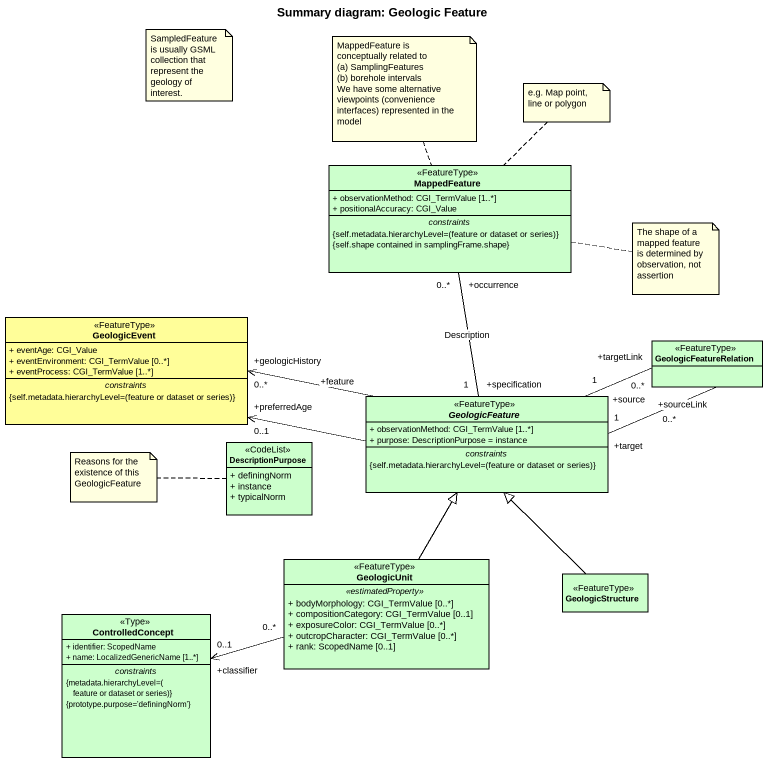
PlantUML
@startuml
title Summary diagram: Geologic Feature
hide circle
hide empty members
skinparam classAttributeIconSize 0
class MappedFeature <<FeatureType>> #CCFFCC {
  + observationMethod: CGI_TermValue [1..*]
  + positionalAccuracy: CGI_Value
  -- constraints --
  {field} {self.metadata.hierarchyLevel=(feature or dataset or series)}
  {self.shape contained in samplingFrame.shape}
}
class GeologicEvent <<FeatureType>> #FFFE99 {
  + eventAge: CGI_Value
  + eventEnvironment: CGI_TermValue [0..*]
  + eventProcess: CGI_TermValue [1..*]
  -- constraints --
  {field} {self.metadata.hierarchyLevel=(feature or dataset or series)}
}
class GeologicFeatureRelation <<FeatureType>> #CCFFCC
abstract class GeologicFeature <<FeatureType>> #CCFFCC {
  + observationMethod: CGI_TermValue [1..*]
  + purpose: DescriptionPurpose = instance
  -- constraints --
  {field} {self.metadata.hierarchyLevel=(feature or dataset or series)}
}
class DescriptionPurpose <<CodeList>> #CCFFCC {
  + definingNorm
  + instance
  + typicalNorm
}
class GeologicUnit <<FeatureType>> #CCFFCC {
  .. <<estimatedProperty>> ..
  + bodyMorphology: CGI_TermValue [0..*]
  + compositionCategory: CGI_TermValue [0..1]
  + exposureColor: CGI_TermValue [0..*]
  + outcropCharacter: CGI_TermValue [0..*]
  + rank: ScopedName [0..1]
}
class GeologicStructure <<FeatureType>> #CCFFCC
class ControlledConcept <<Type>> #CCFFCC {
  + identifier: ScopedName
  + name: LocalizedGenericName [1..*]
  -- constraints --
  {field} {metadata.hierarchyLevel=(feature or dataset or series)}
  {prototype.purpose='definingNorm'}
}
GeologicFeatureRelation "+targetLink\n0..*" -left- "+source\n1" GeologicFeature
GeologicFeatureRelation "+sourceLink\n0..*" -left- "+target\n1" GeologicFeature
GeologicFeature "+specification\n1" -up- "+occurrence\n0..*" MappedFeature : Description
GeologicFeature -left-> "+preferredAge\n0..1" GeologicEvent
GeologicFeature "+feature" -left-> "+geologicHistory\n0..*" GeologicEvent
GeologicUnit -up-|> GeologicFeature
GeologicUnit "0..*" -left-> "+classifier\n0..1" ControlledConcept
GeologicStructure -up-|> GeologicFeature
note as N1
  SampledFeature is usually GSML collection that represent the geology of interest.
end note
note top of MappedFeature
  MappedFeature is conceptually related to
  (a) SamplingFeatures
  (b) borehole intervals
  We have some alternative viewpoints (convenience interfaces) represented in the model
end note
note top of MappedFeature : e.g. Map point, line or polygon
note right of MappedFeature : The shape of a mapped feature is determined by observation, not assertion
note left of DescriptionPurpose : Reasons for the existence of this GeologicFeature
@enduml
